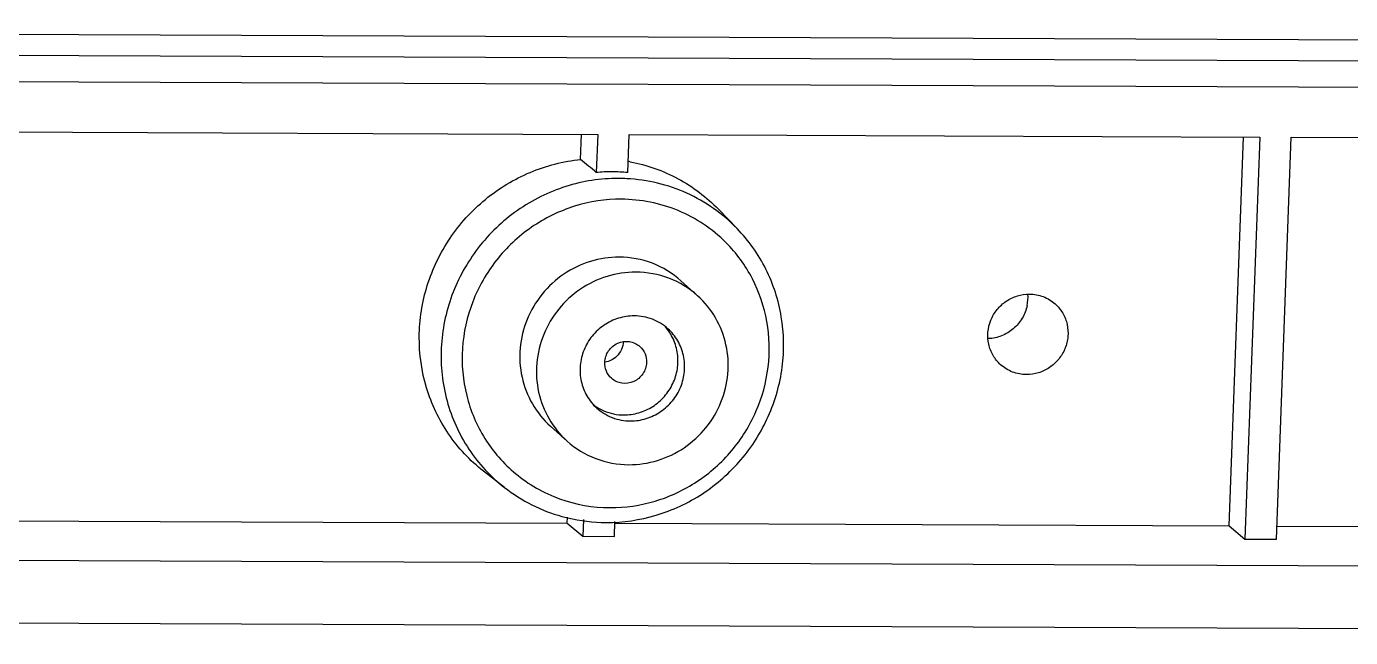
# Model space of a CAD drawing. Header units: inches. Extents: x -698 to -193, y 791 to 1298.
# Drawn here: x -588.66 to -551.36, y 875.98 to 893.18 of the extents above; entities that cross this region are included whole.
import ezdxf

# ---------------------------------------------------------------- set-up
doc = ezdxf.new("R2010")
doc.units = ezdxf.units.IN
doc.header["$LTSCALE"] = 0.605
doc.header["$MEASUREMENT"] = 0
doc.layers.get('0').update_dxf_attribs({"linetype": 'CONTINUOUS'})
doc.layers.add('02___PRT_ALL_AXES', color=7, linetype='CONTINUOUS')

msp = doc.modelspace()

# ---------------------------------------------------------------- linework, layer by layer
at = {"color": 7, "linetype": 'Continuous'}
for p, q in [((-639.821, 893.184), (-507.254, 892.625)), ((-506.569, 892.02), (-639.082, 892.579)), ((-505.753, 891.277), (-638.403, 891.836)), ((-590.338, 890.223), (-572.571, 890.148)), ((-573.053, 889.439), (-573.027, 890.15)), ((-572.571, 890.148), (-572.611, 889.074)), ((-571.727, 889.07), (-571.688, 890.145)), ((-571.688, 890.145), (-553.921, 890.07)), ((-554.779, 879.126), (-554.377, 890.072)), ((-553.921, 890.07), (-554.337, 878.754)), ((-553.453, 878.75), (-553.038, 890.066)), ((-553.038, 890.066), (-538.216, 890.004)), ((-568.647, 887.498), (-569.172, 888.04)), ((-575.198, 880.205), (-575.793, 880.669)), ((-590.74, 879.277), (-573.429, 879.204)), ((-573.429, 879.204), (-573.423, 879.37)), ((-573.429, 879.204), (-572.987, 878.833)), ((-572.969, 879.308), (-572.987, 878.833)), ((-572.103, 878.829), (-572.088, 879.253)), ((-572.084, 879.199), (-554.779, 879.126)), ((-572.987, 878.833), (-572.103, 878.829)), ((-554.779, 879.126), (-554.337, 878.754)), ((-553.44, 879.12), (-539.074, 879.059)), ((-554.337, 878.754), (-553.453, 878.75)), ((-648.409, 878.411), (-495.185, 877.765)), ((-493.484, 875.983), (-650.241, 876.644))]:
    msp.add_line(p, q, dxfattribs=at)
for centre, radius, start, end in [((-572.558, 884.681), 4.782, 79.1082, 79.7914), ((-572.188, 884.249), 4.843, 89.7636, 95.0048), ((-572.188, 884.292), 4.8, 84.4884, 89.7608), ((-572.001, 884.145), 4.761, 86.9955, 89.757), ((-561.6, 885.566), 1.151, 348.0223, 3.8481), ((-571.843, 883.662), 1.412, 233.3844, 246.8959), ((-572.35, 883.857), 4.631, 232.0571, 254.6188), ((-572.335, 883.903), 4.68, 254.5876, 256.6931), ((-572.316, 883.994), 4.773, 256.7235, 269.748)]:
    msp.add_arc(centre, radius, start, end, dxfattribs=at)
msp.add_ellipse((-589.851, 897.205), major_axis=(39.768, -30.571), ratio=0.087193, start_param=1.190396, end_param=1.202682, dxfattribs=at)
for points, knots in [([(-575.793, 880.669), (-576.169, 880.962), (-576.836, 881.673), (-577.465, 882.993), (-577.637, 884.208), (-577.556, 885.18), (-577.333, 886.139), (-576.791, 887.264), (-575.949, 888.188), (-575.141, 888.759), (-574.264, 889.204), (-573.539, 889.39), (-573.053, 889.439)], [0, 0, 0, 0, 0.122515, 0.245577, 0.369699, 0.432391, 0.495363, 0.621605, 0.748185, 0.811538, 0.874721, 1, 1, 1, 1]), ([(-571.655, 889.377), (-571.186, 889.287), (-570.274, 888.965), (-569.502, 888.38), (-569.172, 888.04)], [0, 0, 0, 0, 0.501229, 1, 1, 1, 1]), ([(-571.981, 888.906), (-572.483, 888.908), (-573.246, 888.791), (-574.186, 888.411), (-575.064, 887.891), (-575.999, 886.998), (-576.625, 885.869), (-576.904, 884.89), (-577.03, 883.888), (-576.894, 882.625), (-576.271, 881.248), (-575.586, 880.508), (-575.198, 880.205)], [0, 0, 0, 0, 0.124904, 0.187973, 0.25126, 0.377827, 0.5042, 0.567276, 0.630073, 0.754338, 0.877468, 1, 1, 1, 1]), ([(-568.647, 887.498), (-569.047, 887.911), (-570.018, 888.595), (-571.173, 888.869), (-571.752, 888.9)], [0, 0, 0, 0, 0.498209, 1, 1, 1, 1]), ([(-571.906, 888.321), (-572.351, 888.323), (-573.251, 888.186), (-574.477, 887.585), (-575.476, 886.647), (-576.155, 885.458), (-576.451, 884.129), (-576.351, 883.003), (-576.069, 882.162), (-575.663, 881.382), (-575.222, 880.876), (-574.886, 880.598)], [0, 0, 0, 0, 0.124912, 0.250902, 0.377479, 0.503891, 0.629466, 0.753829, 0.81575, 0.877429, 1, 1, 1, 1]), ([(-568.96, 887.102), (-569.342, 887.484), (-570.268, 888.104), (-571.362, 888.318), (-571.906, 888.321)], [0, 0, 0, 0, 0.498041, 1, 1, 1, 1]), ([(-572.337, 879.222), (-571.861, 879.22), (-570.9, 879.359), (-569.581, 879.974), (-568.483, 880.941), (-567.703, 882.177), (-567.306, 883.577), (-567.328, 885.021), (-567.769, 886.384), (-568.321, 887.162), (-568.647, 887.498)], [0, 0, 0, 0, 0.124823, 0.250696, 0.377184, 0.503605, 0.62932, 0.753917, 0.877358, 1, 1, 1, 1]), ([(-572.225, 879.639), (-571.796, 879.637), (-570.929, 879.764), (-569.74, 880.322), (-568.754, 881.198), (-568.056, 882.317), (-567.708, 883.583), (-567.742, 884.885), (-568.155, 886.109), (-568.662, 886.804), (-568.96, 887.102)], [0, 0, 0, 0, 0.124843, 0.250739, 0.377247, 0.503675, 0.629379, 0.753951, 0.877366, 1, 1, 1, 1]), ([(-561.221, 883.662), (-561.304, 883.737), (-561.449, 883.915), (-561.573, 884.237), (-561.595, 884.584), (-561.512, 884.924), (-561.332, 885.227), (-561.073, 885.465), (-560.756, 885.617), (-560.525, 885.652), (-560.411, 885.651)], [0, 0, 0, 0, 0.122621, 0.245949, 0.370426, 0.496082, 0.622533, 0.749088, 0.875123, 1, 1, 1, 1]), ([(-560.411, 885.651), (-560.278, 885.651), (-560.012, 885.602), (-559.782, 885.461), (-559.684, 885.373)], [0, 0, 0, 0, 0.501925, 1, 1, 1, 1]), ([(-560.473, 885.327), (-560.5, 885.202), (-560.596, 884.958), (-560.85, 884.659), (-561.185, 884.456), (-561.441, 884.402), (-561.568, 884.396)], [0, 0, 0, 0, 0.250101, 0.501235, 0.751611, 1, 1, 1, 1]), ([(-559.684, 885.373), (-559.6, 885.298), (-559.455, 885.12), (-559.331, 884.799), (-559.31, 884.452), (-559.393, 884.111), (-559.572, 883.809), (-559.832, 883.57), (-560.148, 883.418), (-560.379, 883.384), (-560.494, 883.384)], [0, 0, 0, 0, 0.122621, 0.245949, 0.370426, 0.496082, 0.622533, 0.749088, 0.875123, 1, 1, 1, 1]), ([(-571.542, 885.037), (-571.691, 885.037), (-571.993, 884.992), (-572.405, 884.794), (-572.744, 884.483), (-572.978, 884.088), (-573.086, 883.644), (-573.058, 883.192), (-572.896, 882.773), (-572.707, 882.54), (-572.598, 882.442)], [0, 0, 0, 0, 0.124877, 0.250912, 0.377467, 0.503918, 0.629574, 0.754051, 0.877379, 1, 1, 1, 1]), ([(-570.594, 884.674), (-570.721, 884.789), (-571.023, 884.973), (-571.369, 885.036), (-571.542, 885.037)], [0, 0, 0, 0, 0.498075, 1, 1, 1, 1]), ([(-571.838, 882.248), (-571.696, 882.248), (-571.407, 882.289), (-571.01, 882.47), (-570.678, 882.756), (-570.437, 883.122), (-570.308, 883.54), (-570.303, 883.973), (-570.421, 884.386), (-570.577, 884.626), (-570.67, 884.731)], [0, 0, 0, 0, 0.124672, 0.250607, 0.376985, 0.503397, 0.629145, 0.753806, 0.877322, 1, 1, 1, 1]), ([(-571.65, 882.08), (-571.501, 882.079), (-571.199, 882.124), (-570.787, 882.323), (-570.448, 882.633), (-570.214, 883.028), (-570.106, 883.472), (-570.134, 883.925), (-570.296, 884.344), (-570.485, 884.577), (-570.594, 884.674)], [0, 0, 0, 0, 0.124877, 0.250912, 0.377467, 0.503918, 0.629574, 0.754051, 0.877379, 1, 1, 1, 1]), ([(-572.373, 883.729), (-572.369, 883.841), (-572.294, 884.068), (-572.024, 884.294), (-571.677, 884.346), (-571.464, 884.246), (-571.382, 884.173)], [0, 0, 0, 0, 0.251804, 0.504741, 0.754384, 1, 1, 1, 1]), ([(-571.852, 884.314), (-571.854, 884.237), (-571.891, 884.081), (-571.983, 883.951), (-572.039, 883.897)], [0, 0, 0, 0, 0.498175, 1, 1, 1, 1]), ([(-571.382, 884.173), (-571.321, 884.118), (-571.221, 883.977), (-571.192, 883.808), (-571.195, 883.724)], [0, 0, 0, 0, 0.49729, 1, 1, 1, 1]), ([(-572.185, 883.281), (-572.247, 883.336), (-572.346, 883.477), (-572.376, 883.646), (-572.373, 883.729)], [0, 0, 0, 0, 0.49729, 1, 1, 1, 1]), ([(-572.039, 883.897), (-572.084, 883.854), (-572.187, 883.781), (-572.307, 883.742), (-572.368, 883.733)], [0, 0, 0, 0, 0.501733, 1, 1, 1, 1]), ([(-571.195, 883.724), (-571.199, 883.612), (-571.274, 883.386), (-571.544, 883.16), (-571.891, 883.108), (-572.104, 883.208), (-572.185, 883.281)], [0, 0, 0, 0, 0.251804, 0.504741, 0.754384, 1, 1, 1, 1]), ([(-560.494, 883.384), (-560.626, 883.385), (-560.892, 883.433), (-561.123, 883.574), (-561.221, 883.662)], [0, 0, 0, 0, 0.501925, 1, 1, 1, 1]), ([(-572.598, 882.442), (-572.471, 882.328), (-572.17, 882.144), (-571.823, 882.081), (-571.65, 882.08)], [0, 0, 0, 0, 0.498075, 1, 1, 1, 1]), ([(-574.886, 880.598), (-574.519, 880.293), (-573.669, 879.807), (-572.705, 879.641), (-572.225, 879.639)], [0, 0, 0, 0, 0.49806, 1, 1, 1, 1])]:
    msp.add_open_spline(points, degree=3, knots=knots, dxfattribs=at)
msp.add_open_spline([(-572.397, 882.363), (-572.222, 882.289), (-572.028, 882.249), (-571.838, 882.248)], degree=3, dxfattribs=at)
at = {"layer": '02___PRT_ALL_AXES', "color": 7, "linetype": 'Continuous'}
for p, q in [((-570.228, 886.025), (-569.758, 885.604)), ((-573.903, 881.934), (-573.434, 881.513))]:
    msp.add_line(p, q, dxfattribs=at)
for points, knots in [([(-571.966, 886.69), (-572.239, 886.691), (-572.793, 886.609), (-573.548, 886.245), (-574.169, 885.676), (-574.598, 884.951), (-574.797, 884.138), (-574.746, 883.309), (-574.449, 882.54), (-574.103, 882.113), (-573.903, 881.934)], [0, 0, 0, 0, 0.124909, 0.250893, 0.37747, 0.503919, 0.629578, 0.754057, 0.87738, 1, 1, 1, 1]), ([(-570.228, 886.025), (-570.461, 886.235), (-571.013, 886.573), (-571.649, 886.689), (-571.966, 886.69)], [0, 0, 0, 0, 0.498031, 1, 1, 1, 1]), ([(-571.497, 886.269), (-571.77, 886.27), (-572.324, 886.187), (-573.08, 885.824), (-573.701, 885.254), (-574.13, 884.53), (-574.328, 883.716), (-574.277, 882.886), (-573.979, 882.117), (-573.633, 881.691), (-573.433, 881.512)], [0, 0, 0, 0, 0.124898, 0.250898, 0.37747, 0.503921, 0.62958, 0.754057, 0.87738, 1, 1, 1, 1]), ([(-569.759, 885.605), (-569.993, 885.815), (-570.545, 886.152), (-571.18, 886.268), (-571.497, 886.269)], [0, 0, 0, 0, 0.498033, 1, 1, 1, 1]), ([(-571.696, 880.848), (-571.422, 880.847), (-570.869, 880.929), (-570.113, 881.293), (-569.492, 881.863), (-569.063, 882.587), (-568.864, 883.401), (-568.916, 884.23), (-569.213, 884.999), (-569.56, 885.425), (-569.759, 885.605)], [0, 0, 0, 0, 0.124898, 0.250898, 0.37747, 0.503921, 0.62958, 0.754057, 0.87738, 1, 1, 1, 1]), ([(-573.433, 881.512), (-573.199, 881.302), (-572.648, 880.965), (-572.012, 880.849), (-571.696, 880.848)], [0, 0, 0, 0, 0.498033, 1, 1, 1, 1])]:
    msp.add_open_spline(points, degree=3, knots=knots, dxfattribs=at)

doc.saveas('drawing.dxf')
